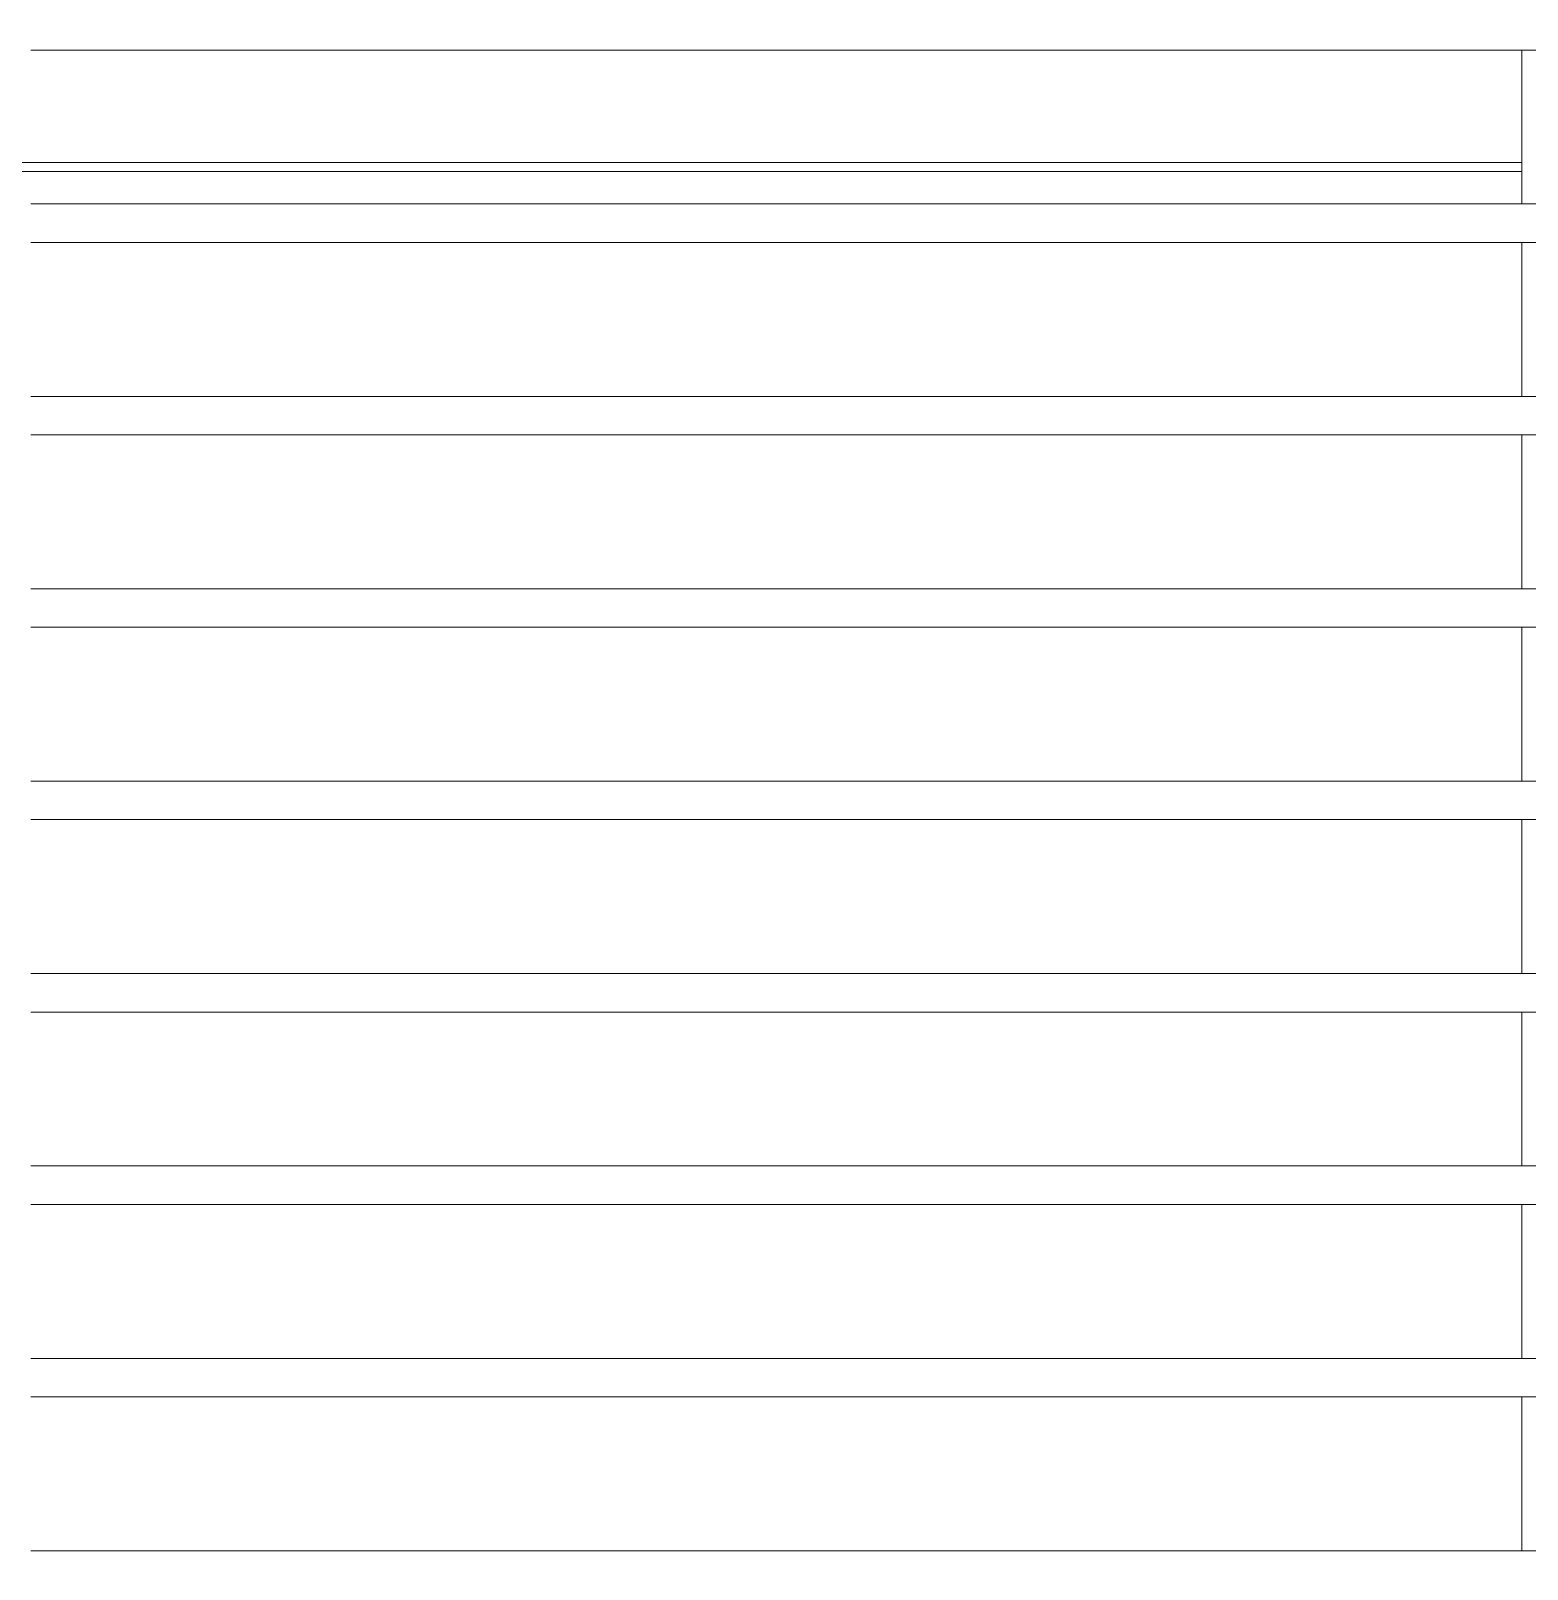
# Model space of a CAD drawing. Header units: metres. Extents: x -101133.8 to -101066.7, y -24899.3 to -24824.7.
# Drawn here: x -101106.7404 to -101106.6626, y -24853.5633 to -24853.4834 of the extents above; entities that cross this region are included whole.
import ezdxf

# ---------------------------------------------------------------- set-up
doc = ezdxf.new("R2010")
doc.units = ezdxf.units.M
doc.header["$LTSCALE"] = 0.2
doc.layers.add('CMT-CVC-MATERIEL', color=30, linetype='Continuous')
doc.layers.add('CMT-VRV1', color=5, linetype='Continuous')

# ---------------------------------------------------------------- blocks, each defined once
blk = doc.blocks.new('Cassette 600x600')
at = {"linetype": 'Continuous', "lineweight": 13}
for p, q in [((-20143.73, 187.005), (-20417.73, 187.005)), ((-20340.23, 179.005), (-20340.23, 187.005)), ((-20443.73, 181.155), (-20340.23, 181.155)), ((-20443.73, 180.695), (-20340.23, 180.695)), ((-20143.73, 179.005), (-20417.73, 179.005)), ((-20143.73, 177.005), (-20417.73, 177.005)), ((-20340.23, 169.005), (-20340.23, 177.005)), ((-20143.73, 169.005), (-20417.73, 169.005)), ((-20143.73, 167.005), (-20417.73, 167.005)), ((-20340.23, 159.005), (-20340.23, 167.005)), ((-20143.73, 159.005), (-20417.73, 159.005)), ((-20143.73, 157.005), (-20417.73, 157.005)), ((-20340.23, 149.005), (-20340.23, 157.005)), ((-20143.73, 149.005), (-20417.73, 149.005)), ((-20143.73, 147.005), (-20417.73, 147.005)), ((-20340.23, 139.005), (-20340.23, 147.005)), ((-20143.73, 139.005), (-20417.73, 139.005)), ((-20143.73, 137.005), (-20417.73, 137.005)), ((-20340.23, 129.005), (-20340.23, 137.005)), ((-20143.73, 129.005), (-20417.73, 129.005)), ((-20143.73, 127.005), (-20417.73, 127.005)), ((-20340.23, 119.005), (-20340.23, 127.005)), ((-20143.73, 119.005), (-20417.73, 119.005)), ((-20143.73, 117.005), (-20417.73, 117.005)), ((-20340.23, 109.005), (-20340.23, 117.005)), ((-20143.73, 109.005), (-20417.73, 109.005))]:
    blk.add_line(p, q, dxfattribs=at)

msp = doc.modelspace()

# ---------------------------------------------------------------- linework, layer by layer
at = {"layer": 'CMT-VRV1', "linetype": 'Continuous'}
for points in [[(-101106.774349, -24851.978883), (-101106.774349, -24852.211578), (-101106.653478, -24852.547325), (-101106.163833, -24853.009104), (-101106.163833, -24853.687767), (-101106.275731, -24854.261478), (-101106.116764, -24854.445048)], [(-101106.749349, -24851.978883), (-101106.749349, -24852.207215), (-101106.63198, -24852.533236), (-101106.138833, -24852.998317), (-101106.138833, -24853.690182), (-101106.248862, -24854.254315), (-101106.097866, -24854.428682)]]:
    msp.add_open_spline(points, degree=3, dxfattribs=at)

# ---------------------------------------------------------------- block references
at = {"layer": 'CMT-CVC-MATERIEL', "xscale": 0.001, "yscale": 0.001, "zscale": 0.001}
msp.add_blockref('Cassette 600x600', (-101086.322693, -24853.671381), dxfattribs=at)

doc.saveas('drawing.dxf')
